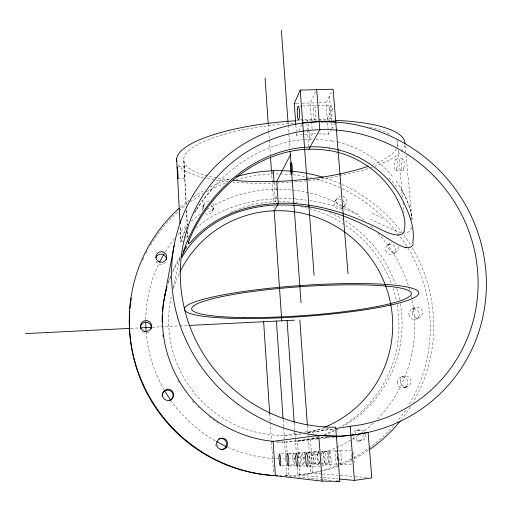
<?xml version="1.0" encoding="UTF-8"?>
<svg xmlns="http://www.w3.org/2000/svg" width="512" height="512" viewBox="0 0 512 512"><rect width="100%" height="100%" fill="white"/><g stroke="black" fill="none" stroke-linecap="round" stroke-linejoin="round"><path stroke-width="0.38" stroke-dasharray="2.56 1.92" d="M173.414 287.386L180.134 257.773M203.315 205.05L202.528 207.955L203.456 204.531M411.507 227.405C410.867 230.592 408.058 233.28 404.698 233.101M212.896 210.24L213.664 207.885L212.563 211.245M186.259 227.821L182.426 236.589L180.813 241.965L179.981 225.997M271.674 174.003L273.242 170.746M186.797 226.739L183.469 234.003L180.922 241.152L180.141 226.118M315.661 91.763L310.131 102.976L312.25 130.701M302.528 134.515L296.589 135.219L297.702 132.998M298.829 130.746L301.907 124.589M306.861 122.624L308.083 120.237L308.173 121.421M327.373 120.307L325.958 102.528L332.186 90.931M276.851 196.352L277.011 198.701L275.379 201.69L274.061 182.65M304.614 139.552L309.53 139.283L312.493 133.875L312.307 131.494M327.213 118.323L333.293 107.578M318.49 133.805L328.474 134.214L330.694 130.496M331.597 128.986L334.816 123.584M194.368 213.05C217.594 174.579 257.325 143.955 302.976 139.686M195.162 211.68L195.443 211.238M195.718 210.797L196.288 209.907M196.57 209.459L202.131 201.344L213.114 187.744M334.586 201.645L337.357 197.92M342.778 207.898L345.51 204.678M185.645 238.029L186.118 237.523M186.278 237.35L189.344 234.176M182.982 240.883L182.566 241.312M182.374 241.504L182.016 241.837M387.77 245.018L390.291 242.835M195.872 228.109C218.234 208.896 247.866 199.731 277.011 198.701M393.702 253.728L397.043 251.104M414.47 307.93L411.731 309.414L414.931 307.686M416.442 319.014L419.699 317.395M400.691 377.197L403.808 376.237M404.339 387.469L407.501 386.63L403.283 387.706L406.976 386.778M308.39 439.27L295.494 441.402M284.186 435.392L297.453 433.274M304.474 432.154L329.44 428.166M297.286 467.187L297.83 475.002L310.822 473.088L307.994 433.702M295.027 434.726L300.544 433.888M307.635 432.8L334.419 428.704M307.872 432.864L334.694 428.781M356.614 430.176L359.782 429.741M321.645 473.939L312.941 473.254L310.47 439.034L327.046 437.12M327.648 437.146L286.438 441.869L287.136 452.16M317.862 438.918L297.421 441.19L298.579 457.792M318.643 438.829L334.368 437.082M304.512 134.336L315.488 133.805M357.978 441.12L361.184 440.87M308.851 466.81L321.254 466.01M322.029 465.958L323.578 465.862A7.002 1.158 85.6 0 0 323.821 455.424A7.002 1.158 85.6 0 0 321.805 455.354A7.002 1.158 85.6 0 0 323.578 465.862M340.186 464.787L353.286 463.942M281.024 453.824L287.898 453.389M288.659 453.344L293.242 453.056M304.672 452.333L318.355 451.469M288.979 453.53L296.602 453.05M297.363 452.998L301.939 452.71M313.984 451.955L318.534 451.667M321.568 451.475L328.397 451.046M297.862 453.197L304.755 452.762M307.814 452.57L311.648 452.326M324.371 451.526L338.08 450.662M307.853 452.826L320.224 452.045M320.998 452L322.541 451.898M336.038 451.046L351.418 450.08M281.818 465.626L286.406 465.331M290.234 465.082L294.061 464.838A5.907 0.826 86 0 0 294.176 456.026A5.907 0.826 86 0 0 292.736 455.974A5.907 0.826 86 0 0 294.061 464.838M309.318 463.859L319.213 463.226M289.062 466.029L295.942 465.587M298.995 465.389L302.816 465.139A6.234 0.922 85.9 0 0 302.97 455.846A6.234 0.922 85.9 0 0 301.37 455.789A6.234 0.922 85.9 0 0 302.816 465.139M314.886 464.365A6.221 0.986 85.7 0 0 315.072 455.078A6.221 0.986 85.7 0 0 313.363 455.034A6.221 0.986 85.7 0 0 314.886 464.365L329.331 463.437A6.214 1.062 85.6 0 0 329.562 454.163A6.214 1.062 85.6 0 0 327.718 454.125A6.214 1.062 85.6 0 0 329.331 463.437M298.784 466.368L305.69 465.926M308.762 465.728L312.595 465.478A6.592 1.03 85.8 0 0 312.787 455.648A6.592 1.03 85.8 0 0 310.995 455.584A6.592 1.03 85.8 0 0 312.595 465.478M325.35 464.659A6.586 1.101 85.6 0 0 325.587 454.835A6.586 1.101 85.6 0 0 323.667 454.784A6.586 1.101 85.6 0 0 325.35 464.659L340.614 463.68M130.938 328.339L139.718 327.904M152.25 327.277L179.264 325.926M180.058 325.888L188.397 325.472M177.594 178.573L184.787 178.317M396.032 170.816L402.925 170.573M178.586 166.496L184.256 166.47L183.814 158.4M395.846 159.04L402.746 158.803M300.115 119.853L317.85 119.322M318.624 119.296L330.925 118.925M296.237 103.373L300.211 103.258M302.195 103.2L316.07 102.81M319.04 102.72L325.958 102.528M299.738 106.074L302.054 106.003M302.829 105.984L316.723 105.587M317.491 105.562L330.586 105.184M322.714 479.558L285.478 475.744M284.64 442.074L276.646 441.933M285.421 475.968L288.755 475.91L288.16 467.2M295.821 199.034L306.502 200.115M322.419 473.997L338.214 475.232M340.416 475.405L353.734 476.442M355.155 476.557L367.027 477.478M305.427 474.029L307.475 474.202L312.941 473.254A153.914 150.938 49.3 0 0 352.026 459.93M297.83 475.002L321.933 477.312M323.251 477.44L337.664 478.822M324.141 479.712L333.011 480.666M309.792 200.576L327.046 203.942L343.168 208.531M331.885 140.883L336.48 141.824M401.178 232.704L392.147 229.498L370.707 219.418M337.99 142.17C359.386 147.277 378.944 159.635 392.762 176.742M343.744 208.717L360.096 214.797M184.365 166.304L185.005 170.899L184.864 178.125L186.24 203.878M396.083 181.062C404.115 192.403 410.592 205.44 412.013 219.43C410.854 207.795 405.99 196.851 400.026 186.918M405.158 145.613L405.747 151.962M406.042 155.136L412.013 219.43M397.587 143.226L397.952 147.187M398.24 150.355L402.669 198.669M403.034 202.624L403.981 212.922M329.466 95.994L332.051 128.224M327.578 122.95L328.474 134.214M308.358 123.795L308.806 129.741M308.896 130.931L309.53 139.283M306.918 123.405L307.392 129.645M307.45 130.426L308.634 146.029M295.853 125.248L296.294 131.226M296.442 133.222L296.589 135.219M287.994 122.035L288.166 124.422M288.224 125.216L289.894 148.294M307.424 425.741L307.936 432.902M299.795 475.187L298.854 461.747A5.901 0.858 85.9 0 0 300.294 462.445A5.901 0.858 85.9 0 0 299.36 453.229A5.901 0.858 85.9 0 0 298.47 457.747M294.221 423.117L294.72 430.272M294.778 431.066L295.219 437.427M295.27 438.227L296.256 452.339M276.25 187.725L276.467 190.861M268.256 124.224L268.691 130.592M268.749 131.386L269.293 139.347M269.35 140.141L270.336 154.47M271.482 171.181L273.67 203.046M273.882 206.157L273.997 207.795M283.13 419.789L283.616 426.95M283.667 427.75L286.918 475.712M269.677 413.773L270.195 421.709M270.246 422.502L271.392 439.962M271.552 442.342L273.619 473.926M186.586 210.349L187.379 225.299M187.712 231.475L188.013 237.133M184.48 174.4L186.138 205.459M186.394 210.234L187.2 225.363M187.539 231.731L187.834 237.306M183.821 160.979L184.333 171.514M404.723 145.395A114.509 30.47 -4.4 0 1 375.11 166.246M372.109 167.302A114.509 30.47 -4.4 0 1 232.736 182.118M227.52 181.613A114.509 30.47 -4.4 0 1 205.069 177.971M203.462 177.594A114.509 30.47 -4.4 0 1 178.067 164.666M296.762 120.73A114.509 30.47 -4.4 0 1 334.419 120.326M396.608 140.454A107.277 28.525 -4.4 0 1 397.139 147.341M396.531 148.698A107.277 28.525 -4.4 0 1 372.794 164.544M229.466 179.872A107.277 28.525 -4.4 0 1 189.267 150.182A107.277 28.525 -4.4 0 1 294.758 123.181M320.992 122.464A107.277 28.525 -4.4 0 1 326.189 122.541M336.41 122.931A107.277 28.525 -4.4 0 1 337.958 123.021M369.894 127.181A107.277 28.525 -4.4 0 1 391.181 135.072M184.627 236.992A64.07 3.219 -63.1 0 1 188.435 227.872M323.981 427.475A113.267 111.104 49.4 0 1 307.149 432.704M301.171 433.875A113.267 111.104 49.4 0 1 171.654 295.136M173.35 288.8A113.267 111.104 49.4 0 1 179.277 273.363M397.114 304.531A119.744 117.459 49.4 0 1 340.73 426.739M334.605 430.01A119.744 117.459 49.4 0 1 324.051 434.598M318.342 436.582A119.744 117.459 49.4 0 1 275.155 441.843M218.496 423.283A119.744 117.459 49.4 0 1 208.038 415.827M199.117 407.987A119.744 117.459 49.4 0 1 197.984 406.88M194.144 402.886A119.744 117.459 49.4 0 1 192.032 400.525M179.11 382.662A119.744 117.459 49.4 0 1 177.504 379.878M168.224 283.533A119.744 117.459 49.4 0 1 170.893 276.365M172.678 272.23A119.744 117.459 49.4 0 1 179.93 258.758M300.659 206.656A119.744 117.459 49.4 0 1 391.552 284.019M393.05 288.326A119.744 117.459 49.4 0 1 396.41 300.883M393.766 425.536A152.134 149.254 49.6 0 1 284.358 475.763M142.579 260.346A152.134 149.254 49.6 0 1 143.546 258.253M145.926 253.427A152.134 149.254 49.6 0 1 148.134 249.312M150.47 245.274A152.134 149.254 49.6 0 1 187.149 204.186M190.426 201.754A152.134 149.254 49.6 0 1 203.142 193.542M206.483 191.68A152.134 149.254 49.6 0 1 226.618 182.675M236.154 179.603A152.134 149.254 49.6 0 1 290.253 174.496M293.139 174.784A152.134 149.254 49.6 0 1 311.552 177.933M316.538 179.194A152.134 149.254 49.6 0 1 339.75 187.558M342.285 188.742A152.134 149.254 49.6 0 1 408.531 405.414M405.498 410.182A152.134 149.254 49.6 0 1 396.762 421.997M400.333 303.77A121.146 118.784 49.1 0 1 343.206 426.336M338.349 428.973A121.146 118.784 49.1 0 1 324.154 435.091M318.4 436.966A121.146 118.784 49.1 0 1 310.47 439.034M168.41 282.106A121.146 118.784 49.1 0 1 170.72 275.706M172.813 270.739A121.146 118.784 49.1 0 1 180.461 256.416M185.754 248.678A121.146 118.784 49.1 0 1 188.134 245.587M230.4 212.448A121.146 118.784 49.1 0 1 297.696 202.931M329.638 212.352A121.146 118.784 49.1 0 1 395.29 284.166M396.73 288.589A121.146 118.784 49.1 0 1 399.597 299.84M184.826 177.082A6.016 0.429 84.7 0 1 184 169.466A6.016 0.429 84.7 0 1 184.256 166.662M216.371 446.893A5.613 5.51 -86.4 0 1 215.699 442.989M148.723 332.224A5.472 5.421 -17.2 0 1 141.018 330.093M165.434 262.4A5.389 5.286 5.1 0 1 155.763 260.378M210.541 204.774A5.312 5.158 17.3 0 1 212.115 212.045A5.312 5.158 17.3 0 1 204.659 213.28M202.65 210.547A5.312 5.158 17.3 0 1 207.296 203.942M212.755 203.034A5.37 5.216 17.4 0 1 206.931 211.168M203.827 208.589A5.37 5.216 17.4 0 1 209.107 201.018M309.517 139.411A92.608 72.723 -14.4 0 1 312.781 139.36M316.019 139.398A92.608 72.723 -14.4 0 1 331.834 141.011M368.41 450.291A153.914 150.938 49.3 0 1 354.157 458.829M180.461 207.194A153.914 150.938 49.3 0 1 189.011 200.294M193.459 197.094A153.914 150.938 49.3 0 1 205.28 189.715M210.003 187.181A153.914 150.938 49.3 0 1 231.398 178.214M325.414 178.029A153.914 150.938 49.3 0 1 410.682 245.114M412.269 247.75A153.914 150.938 49.3 0 1 413.229 402.31M410.387 406.982A153.914 150.938 49.3 0 1 401.818 419.11M341.946 208.486A5.242 5.024 36 0 1 334.099 204.269A5.242 5.024 36 0 1 341.133 199.354M342.963 200.627A5.242 5.024 36 0 1 343.699 206.797M342.938 196.192A5.306 5.082 35.9 0 1 343.84 205.856M341.76 206.272A5.306 5.082 35.9 0 1 340.358 196.058M398.842 246.502A5.338 5.101 44.5 0 1 394.874 252.096A5.338 5.101 44.5 0 1 388.73 248.442A5.338 5.101 44.5 0 1 391.494 242.131M363.059 434.451A5.555 5.35 71.1 0 1 356.934 441.018A5.555 5.35 71.1 0 1 353.299 432.518A5.555 5.35 71.1 0 1 362.24 432.538M365.773 434.157A5.619 5.408 70.9 0 1 361.453 440.838A5.619 5.408 70.9 0 1 355.091 435.898M355.136 434.176A5.619 5.408 70.9 0 1 364.646 431.814M305.248 463.872A5.901 0.883 85.9 0 1 304.134 456.877A5.901 0.883 85.9 0 1 304.838 452.422M319.77 461.51A5.894 0.954 85.7 0 1 318.349 461.21A5.894 0.954 85.7 0 1 317.869 452.672A5.894 0.954 85.7 0 1 319.347 454.106M338.854 455.942A6.573 1.184 85.5 0 1 340.269 451.43A6.573 1.184 85.5 0 1 341.274 462.08A6.573 1.184 85.5 0 1 339.194 459.526M337.318 464.877A6.989 1.242 85.5 0 1 335.27 457.005A6.989 1.242 85.5 0 1 336.666 451.802M352.045 461.357A6.982 1.338 85.3 0 1 351.354 452.627M353.293 452.032A6.982 1.338 85.3 0 1 353.933 462.822M279.654 198.438A84.909 41.709 2.5 0 1 295.853 198.861M372.339 213.338A154.47 43.443 10.1 0 1 383.066 218.624M389.165 177.894A149.491 96.038 8.9 0 1 396.909 187.629M319.674 461.235A6.592 1.062 85.7 0 1 318.17 463.469A6.592 1.062 85.7 0 1 317.517 452.979A6.592 1.062 85.7 0 1 319.386 456.627M307.776 452.48A6.227 0.954 85.8 0 1 309.229 457.005A6.227 0.954 85.8 0 1 309.107 464.512M373.184 423.181A135.936 133.357 49.5 0 1 361.85 432.698M358.24 435.302A135.936 133.357 49.5 0 1 308.397 456.397M304.698 457.069A135.936 133.357 49.5 0 1 298.739 457.92M294.989 458.323A135.936 133.357 49.5 0 1 289.722 458.701M285.946 458.842A135.936 133.357 49.5 0 1 281.414 458.874M278.387 458.81A135.936 133.357 49.5 0 1 228.25 447.398M215.283 440.87A135.936 133.357 49.5 0 1 171.36 401.114M163.942 389.549A135.936 133.357 49.5 0 1 146.227 332.845M145.766 319.347A135.936 133.357 49.5 0 1 159.245 262.861M165.363 251.725A135.936 133.357 49.5 0 1 174.938 238.157M177.971 234.522A135.936 133.357 49.5 0 1 187.808 224.326M191.315 221.178A135.936 133.357 49.5 0 1 201.197 213.434M207.053 209.51A135.936 133.357 49.5 0 1 364.819 220.858M370.726 226.061A135.936 133.357 49.5 0 1 373.011 228.237M377.958 233.325A135.936 133.357 49.5 0 1 409.658 290.08M411.213 296.224A135.936 133.357 49.5 0 1 376.365 420.083M313.523 108.685A6.886 1.21 88.8 0 0 314.656 119.398A6.886 1.21 88.8 0 0 315.622 109.51A6.886 1.21 88.8 0 0 313.523 108.685M385.76 250.534A5.28 5.043 44.6 0 0 394.426 253.146A5.28 5.043 44.6 0 0 392.013 244.435A5.28 5.043 44.6 0 0 385.76 250.534M408.89 314.355A5.357 5.12 53.2 0 0 416.992 318.714A5.357 5.12 53.2 0 0 416.365 309.581A5.357 5.12 53.2 0 0 408.89 314.355M412.058 312.557A5.421 5.171 53 0 0 420.16 317.146A5.421 5.171 53 0 0 419.725 307.917A5.421 5.171 53 0 0 412.058 312.557M397.235 381.997A5.459 5.229 61.9 0 0 405.024 387.181A5.459 5.229 61.9 0 0 405.274 377.83A5.459 5.229 61.9 0 0 397.235 381.997M400.32 380.877A5.523 5.286 61.7 0 0 408.006 386.426A5.523 5.286 61.7 0 0 408.621 376.998A5.523 5.286 61.7 0 0 400.32 380.877M396.947 168.083A5.894 1.376 -88.1 0 0 396.122 159.046A5.894 1.376 -88.1 0 0 394.579 167.667A5.894 1.376 -88.1 0 0 396.947 168.083M403.878 167.923A5.888 1.421 -88.3 0 0 403.027 158.816A5.888 1.421 -88.3 0 0 401.44 167.341A5.888 1.421 -88.3 0 0 403.878 167.923M329.6 108.333A6.874 1.306 88.9 0 0 330.822 118.925A6.874 1.306 88.9 0 0 331.866 108.909A6.874 1.306 88.9 0 0 329.6 108.333M328.525 454.931A6.995 1.197 85.6 0 0 330.342 465.427A6.995 1.197 85.6 0 0 330.611 454.995A6.995 1.197 85.6 0 0 328.525 454.931"/><path stroke-width="0.77" d="M176.634 158.643L180.019 223.75M164.506 297.286L174.118 245.562M316.698 89.658L319.814 129.696L308.864 149.152C264.563 150.72 225.222 179.283 201.946 215.808C197.056 223.482 192.64 231.501 189.267 239.968C187.482 243.629 188 245.587 191.027 241.67M412.768 243.072C415.219 228.602 409.446 214.08 403.168 201.299C388.691 173.389 360.806 152.659 329.542 148.109M183.187 252.192C199.84 203.725 239.11 160.768 290.323 149.402A90.509 72.282 -15.1 0 1 310.106 147.002M404.122 231.04C407.002 219.309 401.338 207.373 396.058 197.152C382.374 172.736 357.28 155.206 329.69 150.592M295.808 124.582L294.246 103.43L300.23 90.106L333.107 89.21L348.013 273.696M290.368 154.829L276.749 181.408L278.285 203.514L274.202 210.778M181.83 257.651C197.792 228.608 229.306 210.746 261.613 206.464M191.328 241.357C212.998 216.781 245.99 204.448 278.285 203.514M335.994 428.461L350.17 426.291A151.206 146.458 44.2 0 0 449.318 194.336A151.206 146.458 44.2 0 0 194.931 209.786A151.206 146.458 44.2 0 0 335.68 427.174L339.834 481.402L322.138 481.133L275.405 475.699A153.914 150.938 49.3 0 1 138.406 372.608A153.914 150.938 49.3 0 1 179.277 208.237M302.694 123.014L319.187 121.638L335.757 122.01M167.072 286.451A121.146 118.784 49.1 0 0 273.139 441.338L318.771 435.424L336.371 436.141M335.942 436.909L355.93 434.618L368.09 432.397L371.821 477.856L354.451 480.435L339.245 478.976M398.784 235.2C387.424 234.515 377.786 227.136 367.398 223.174C344.902 212.845 320.813 205.504 296.019 203.814M25.6 333.594L130.138 328.378M140.512 327.859L151.686 327.302M188.8 325.453L294.515 320.179M294.246 103.43L295.245 103.398M280.41 475.917L281.248 475.936M277.171 475.674L273.722 475.507M277.069 475.789L275.405 475.699L273.139 441.338M293.722 205.229C320.998 206.982 347.533 215.648 371.411 228.781C383.213 234.56 393.382 243.699 405.92 247.853M272.186 441.613L271.501 441.549M336.365 481.03L339.834 481.402M350.17 426.291L354.451 480.435M300.23 90.106L314.093 275.238M318.771 435.424L322.138 481.133M281.382 30.515L287.936 121.242M290.125 151.482L301.05 302.688M299.821 319.91L307.366 424.947M287.078 320.55L294.163 422.323M273.242 170.746L274.01 181.856M265.082 78.061L268.198 123.43M270.496 156.858L271.482 171.181M274.163 210.182L281.76 320.813M276.442 321.082L283.021 418.195M263.642 321.722L269.677 413.773M188.224 241.178L188.314 242.803M176.704 161.389A114.509 30.47 -4.4 0 1 295.981 120.774M335.219 120.358A114.509 30.47 -4.4 0 1 404.928 143.91M368.704 166.074A107.277 28.525 -4.4 0 1 233.261 180.282M278.234 203.334A80.166 39.232 2.5 0 1 296.045 203.642M308.851 149.28A86.893 67.77 -14.1 0 1 329.638 150.714M310.118 146.867A90.509 72.429 -15.1 0 1 329.562 148.051M261.555 206.381A82.47 42.931 2.8 0 1 277.427 204.909M277.472 205.088A82.47 42.739 2.8 0 1 293.715 205.318M179.853 272.154A113.267 111.104 49.4 0 1 361.754 247.072A113.267 111.104 49.4 0 1 324.659 427.2M400.352 420.947A153.914 150.938 49.3 0 1 369.677 449.421M236.582 176.608A153.914 150.938 49.3 0 1 323.162 177.318M163.11 336.384A119.744 117.459 49.4 0 1 162.925 334.893M162.118 321.83A119.744 117.459 49.4 0 1 162.31 314.291M162.515 311.366A119.744 117.459 49.4 0 1 166.061 290.733M177.069 166.957A6.022 0.384 84.8 0 1 178.035 175.546A6.022 0.384 84.8 0 1 177.613 177.222M186.368 246.291A50.022 1.376 -66.9 0 1 181.536 256.134M218.31 439.194A5.613 5.51 -86.4 0 1 226.496 442.829A5.613 5.51 -86.4 0 1 220.518 449.606M162.15 396.205A5.555 5.504 -63.9 0 1 166.509 390.221A5.555 5.504 -63.9 0 1 172.877 393.862A5.555 5.504 -63.9 0 1 169.939 400.666M140.602 329.011A5.472 5.421 -17.2 0 1 145.837 322.176A5.472 5.421 -17.2 0 1 151.2 328.858M155.885 257.773A5.389 5.286 5.1 0 1 166.394 259.962M277.402 475.68A152.134 149.254 49.6 0 1 129.734 311.04M129.92 308.73A152.134 149.254 49.6 0 1 131.258 298.01M413.318 243.904A49.133 15.514 61.1 0 1 405.664 247.264M404.378 231.366A56.339 17.536 54.9 0 1 398.573 234.848M337.702 456.73A6.989 1.242 85.5 0 1 337.92 459.93M226.854 446.778A135.936 133.357 49.5 0 1 216.614 441.619M170.477 399.866A135.936 133.357 49.5 0 1 164.326 390.208M146.112 331.341A135.936 133.357 49.5 0 1 145.754 321.594M159.597 262.15A135.936 133.357 49.5 0 1 164.141 253.766M184.339 309.427A117.542 15.52 -4 0 1 355.021 283.526A117.542 15.52 -4 0 1 367.546 309.376A117.542 15.52 -4 0 1 184.858 310.496M177.837 318.106A159.859 154.842 44.2 0 0 442.746 391.155A159.859 154.842 44.2 0 0 366.33 127.328A159.859 154.842 44.2 0 0 177.837 318.106M226.714 447.098A5.683 5.574 -86.7 0 0 222.65 438.176A5.683 5.574 -86.7 0 0 217.101 446.246A5.683 5.574 -86.7 0 0 226.714 447.098M170.842 399.712A5.626 5.568 -64 0 0 170.816 389.99A5.626 5.568 -64 0 0 162.458 394.931A5.626 5.568 -64 0 0 170.842 399.712M144.416 331.296A5.536 5.485 -16.3 0 0 151.418 324.762A5.536 5.485 -16.3 0 0 142.24 322.048A5.536 5.485 -16.3 0 0 144.416 331.296M158.176 261.318A5.453 5.35 5.4 0 0 166.778 257.523A5.453 5.35 5.4 0 0 159.104 252.102A5.453 5.35 5.4 0 0 158.176 261.318M279.04 456.845A5.914 0.755 86.1 0 0 280.282 465.722A5.914 0.755 86.1 0 0 280.358 456.902A5.914 0.755 86.1 0 0 279.04 456.845M286.938 456.704A6.24 0.838 86 0 0 288.301 466.074A6.24 0.838 86 0 0 288.403 456.768A6.24 0.838 86 0 0 286.938 456.704M295.75 456.55A6.605 0.941 85.9 0 0 297.248 466.47A6.605 0.941 85.9 0 0 297.389 456.627A6.605 0.941 85.9 0 0 295.75 456.55M305.638 456.378A7.014 1.062 85.8 0 0 307.302 466.912A7.014 1.062 85.8 0 0 307.488 456.461A7.014 1.062 85.8 0 0 305.638 456.378M297.382 109.152A6.899 1.107 88.7 0 0 298.464 119.885A6.899 1.107 88.7 0 0 299.315 109.984A6.899 1.107 88.7 0 0 297.382 109.152M290.49 165.466A5.952 0.915 88.2 0 0 291.52 174.528A5.952 0.915 88.2 0 0 292.083 165.747A5.952 0.915 88.2 0 0 290.49 165.466M243.27 317.542A110.125 14.528 -4 0 0 411.296 294.24A110.125 14.528 -4 0 0 249.939 291.878A110.125 14.528 -4 0 0 243.27 317.542"/></g></svg>
